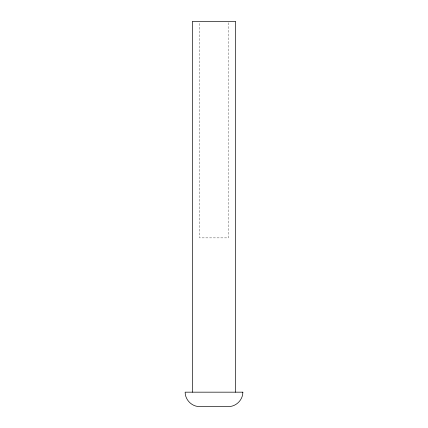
<?xml version="1.0" encoding="UTF-8"?>
<svg xmlns="http://www.w3.org/2000/svg" width="428" height="428" viewBox="0 0 428 428"><rect width="100%" height="100%" fill="white"/><g stroke="black" fill="none" stroke-linecap="round" stroke-linejoin="round"><path stroke-width="0.32" stroke-dasharray="2.14 1.6" d="M228.429 22.738L228.429 237.872L199.571 237.872L199.571 22.738"/><path stroke-width="0.64" d="M235.646 392.171L235.646 21.4L192.354 21.4L192.354 392.171M242.858 392.171C242.901 399.902 236.128 406.648 228.402 406.6L199.598 406.6C191.872 406.648 185.099 399.902 185.142 392.171L242.858 392.171"/></g></svg>
